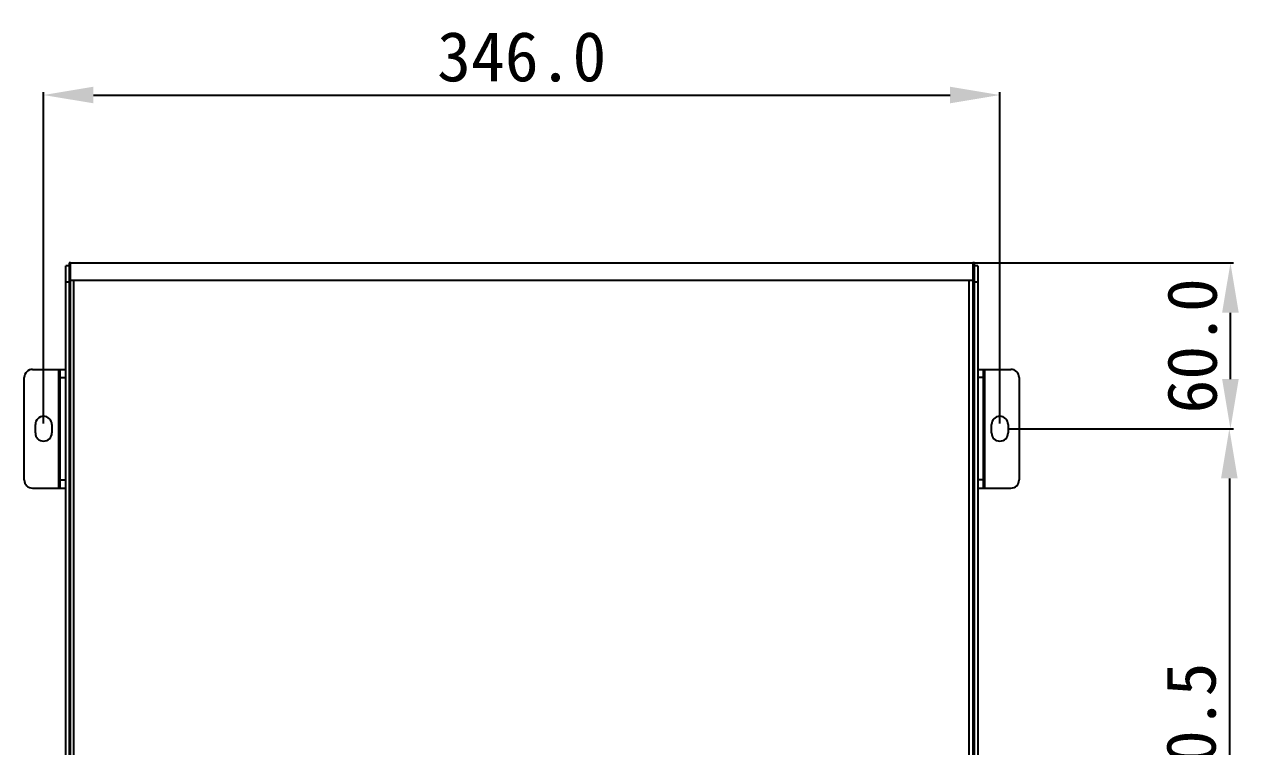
# Model space of a CAD drawing. Header units: millimetres. Extents: x 2890 to 3977, y 86 to 903.
# Drawn here: x 2934.6 to 3374.1, y 350 to 611.5 of the extents above; entities that cross this region are included whole.
import ezdxf

# ---------------------------------------------------------------- set-up
doc = ezdxf.new("R2010")
doc.units = ezdxf.units.MM
doc.layers.add('00_COMPONENTS', color=7, linetype='Continuous')
doc.layers.add('DIM', color=2, linetype='Continuous')
doc.styles.get("Standard").update_dxf_attribs({"font": 'simsun.ttc'})
doc.dimstyles.get("Standard").update_dxf_attribs({"dimscale": 6, "dimtxt": 3, "dimasz": 3, "dimexe": 0.18, "dimexo": 0.0625, "dimgap": 0.8, "dimtad": 1, "dimtoh": 1, "dimdec": 1, "dimzin": 0, "dimdsep": 46, "dimtxsty": 'Standard', "dimcen": 0.09, "dimclrd": 256, "dimclre": 256, "dimclrt": 256, "dimadec": 0, "dimazin": 2, "dimtfac": 1, "dimtdec": 1, "dimtofl": 0, "dimtmove": 0, "dimatfit": 3, "dimfxl": 1, "dimtolj": 1, "dimtzin": 0, "dimarcsym": 0})

# ---------------------------------------------------------------- blocks, each defined once
blk = doc.blocks.new('*D44')
at = {"layer": 'Defpoints', "color": 0}
for p in [(3287.64, 585.91), (2941.64, 466.61), (3287.64, 466.61)]:
    blk.add_point(p, dxfattribs=at)
at = {"layer": 'DIM', "lineweight": -2}
for p, q in [((2941.64, 466.98), (2941.64, 586.99)), ((2959.64, 585.91), (3269.64, 585.91)), ((3287.64, 466.98), (3287.64, 586.99))]:
    blk.add_line(p, q, dxfattribs=at)
at = {"layer": 'DIM'}
for points in [[(2959.64, 588.91), (2959.64, 582.91), (2941.64, 585.91)], [(3269.64, 582.91), (3269.64, 588.91), (3287.64, 585.91)]]:
    blk.add_solid(points, dxfattribs=at)
at = {"layer": 'DIM', "insert": (3114.64, 599.71), "char_height": 18, "attachment_point": 5}
blk.add_mtext('\\A1;346.0', dxfattribs=at)
blk = doc.blocks.new('*D45')
at = {"layer": 'Defpoints', "color": 0}
for p in [(3274.32, 525.11), (3371.09, 525.11), (3290.64, 465.11)]:
    blk.add_point(p, dxfattribs=at)
at = {"layer": 'DIM', "lineweight": -2}
for p, q in [((3274.69, 525.11), (3372.17, 525.11)), ((3371.09, 483.11), (3371.09, 507.11)), ((3291.02, 465.11), (3372.17, 465.11))]:
    blk.add_line(p, q, dxfattribs=at)
at = {"layer": 'DIM'}
for points in [[(3374.09, 507.11), (3368.09, 507.11), (3371.09, 525.11)], [(3368.09, 483.11), (3374.09, 483.11), (3371.09, 465.11)]]:
    blk.add_solid(points, dxfattribs=at)
at = {"layer": 'DIM', "insert": (3357.29, 495.11), "char_height": 18, "attachment_point": 5, "rotation": 90}
blk.add_mtext('\\A1;60.0', dxfattribs=at)
blk = doc.blocks.new('*D46')
at = {"layer": 'Defpoints', "color": 0}
for p in [(3290.64, 465.11), (3290.64, 234.61), (3370.7, 234.61)]:
    blk.add_point(p, dxfattribs=at)
at = {"layer": 'DIM', "lineweight": -2}
for p, q in [((3291.02, 465.11), (3371.78, 465.11)), ((3370.7, 447.11), (3370.7, 252.61)), ((3291.02, 234.61), (3371.78, 234.61))]:
    blk.add_line(p, q, dxfattribs=at)
at = {"layer": 'DIM'}
for points in [[(3373.7, 447.11), (3367.7, 447.11), (3370.7, 465.11)], [(3367.7, 252.61), (3373.7, 252.61), (3370.7, 234.61)]]:
    blk.add_solid(points, dxfattribs=at)
at = {"layer": 'DIM', "insert": (3356.9, 349.86), "char_height": 18, "attachment_point": 5, "rotation": 90}
blk.add_mtext('\\A1;230.5', dxfattribs=at)

msp = doc.modelspace()

# ---------------------------------------------------------------- linework, layer by layer
at = {"layer": '00_COMPONENTS', "color": 3, "linetype": 'Continuous'}
for p, q in [((2949.64, 125.91), (2949.64, 524.11)), ((2951.34, 525.11), (2950.84, 525.11)), ((3278.44, 525.11), (3277.94, 525.11)), ((3279.64, 524.11), (3279.64, 125.91)), ((3277.94, 473.61), (3278.44, 473.61))]:
    msp.add_line(p, q, dxfattribs=at)
at = {"layer": '00_COMPONENTS', "color": 7, "linetype": 'Continuous'}
for p, q in [((2950.84, 524.11), (2949.64, 524.11)), ((2950.84, 525.11), (2950.84, 125.91)), ((2950.84, 523.71), (2951.34, 523.71)), ((2951.34, 139.06), (2951.34, 525.11)), ((2951.34, 525.11), (3277.94, 525.11)), ((3277.94, 525.11), (3277.94, 139.06)), ((3278.44, 523.71), (3277.94, 523.71)), ((3278.44, 125.91), (3278.44, 525.11)), ((3279.64, 524.11), (3278.44, 524.11)), ((2951.34, 518.91), (3277.94, 518.91)), ((2952.54, 138.61), (2952.54, 518.91)), ((3276.49, 518.91), (3276.49, 139.06)), ((2950.84, 518.11), (2949.64, 518.11)), ((2950.84, 515.11), (2951.34, 515.11)), ((2951.04, 515.11), (2951.04, 484.06)), ((3278.44, 515.11), (3277.94, 515.11)), ((3278.24, 502.93), (3278.24, 515.11)), ((3279.64, 518.11), (3278.44, 518.11)), ((3277.94, 502.93), (3278.44, 502.93)), ((3277.94, 499.49), (3278.44, 499.49)), ((3278.24, 484.06), (3278.24, 499.49)), ((2934.64, 446.61), (2934.64, 483.61)), ((2937.64, 486.61), (2949.64, 486.61)), ((2947.14, 443.61), (2947.14, 486.61)), ((2947.64, 443.61), (2947.64, 486.61)), ((2947.64, 483.61), (2949.64, 483.61)), ((2951.34, 484.06), (2950.84, 484.06)), ((3277.94, 484.06), (3278.44, 484.06)), ((3279.64, 486.61), (3291.64, 486.61)), ((3281.64, 483.61), (3279.64, 483.61)), ((3281.64, 486.61), (3281.64, 443.61)), ((3282.14, 486.61), (3282.14, 443.61)), ((3294.64, 483.61), (3294.64, 446.61)), ((2951.34, 476.16), (2950.84, 476.16)), ((2951.04, 476.16), (2951.04, 473.61)), ((3277.94, 476.16), (3278.44, 476.16)), ((3278.24, 473.61), (3278.24, 476.16)), ((2951.34, 473.61), (2950.84, 473.61)), ((2938.64, 463.61), (2938.64, 466.61)), ((2944.64, 466.61), (2944.64, 463.61)), ((3284.64, 463.61), (3284.64, 466.61)), ((3290.64, 466.61), (3290.64, 463.61)), ((2947.64, 446.61), (2949.64, 446.61)), ((3281.64, 446.61), (3279.64, 446.61)), ((2937.64, 443.61), (2949.64, 443.61)), ((3279.64, 443.61), (3291.64, 443.61))]:
    msp.add_line(p, q, dxfattribs=at)
at = {"layer": '00_COMPONENTS', "color": 2, "linetype": 'Continuous'}
for p, q in [((2951.34, 514.61), (2950.84, 514.11)), ((3277.94, 514.61), (3278.44, 514.11)), ((3277.94, 473.11), (3278.44, 473.61)), ((2950.84, 461.86), (2951.34, 462.36)), ((3277.94, 456.31), (3278.44, 456.81)), ((2950.84, 445.06), (2951.34, 445.56)), ((3277.94, 439.51), (3278.44, 440.01)), ((2950.84, 428.26), (2951.34, 428.76)), ((3277.94, 422.7), (3278.44, 423.2)), ((2950.84, 411.45), (2951.34, 411.95)), ((3277.94, 405.9), (3278.44, 406.4)), ((2950.84, 394.65), (2951.34, 395.15)), ((3277.94, 389.1), (3278.44, 389.6)), ((2950.84, 377.85), (2951.34, 378.35)), ((3277.94, 372.3), (3278.44, 372.8)), ((2950.84, 361.05), (2951.34, 361.55)), ((3277.94, 355.5), (3278.44, 356))]:
    msp.add_line(p, q, dxfattribs=at)
at = {"layer": '00_COMPONENTS', "color": 3, "linetype": 'Continuous'}
for centre, start, end in [((2952.24, 523.71), 130.2958, 146.25), ((3277.04, 523.71), 33.75, 49.7042)]:
    msp.add_arc(centre, 1.4, start, end, dxfattribs=at)
at = {"layer": '00_COMPONENTS', "color": 7, "linetype": 'Continuous'}
for centre, start, end in [((2937.64, 483.61), 90, 180), ((3291.64, 483.61), 0, 90), ((2941.64, 466.61), 0, 180), ((3287.64, 466.61), 0, 180), ((2941.64, 463.61), 180, 0), ((3287.64, 463.61), 180, 0), ((2937.64, 446.61), 180, 270), ((3291.64, 446.61), 270, 0)]:
    msp.add_arc(centre, 3, start, end, dxfattribs=at)

# ---------------------------------------------------------------- dimensions: what is measured, and where the dimension line sits
at = {"layer": 'DIM'}
dim = msp.add_linear_dim(base=(3287.64, 585.91), p1=(2941.64, 466.61), p2=(3287.64, 466.61), dimstyle='Standard', dxfattribs=at)
dim.commit()
dim.dimension.update_dxf_attribs({"geometry": '*D44', "text_midpoint": (3114.64, 599.71)})
for base, p2, picture, middle in [((3371.09, 525.11), (3274.32, 525.11), '*D45', (3357.29, 495.11)), ((3370.7, 234.61), (3290.64, 234.61), '*D46', (3356.9, 349.86))]:
    dim = msp.add_linear_dim(base=base, p1=(3290.64, 465.11), p2=p2, angle=90, dimstyle='Standard', dxfattribs=at)
    dim.commit()
    dim.dimension.update_dxf_attribs({"geometry": picture, "text_midpoint": middle})

doc.saveas('drawing.dxf')
